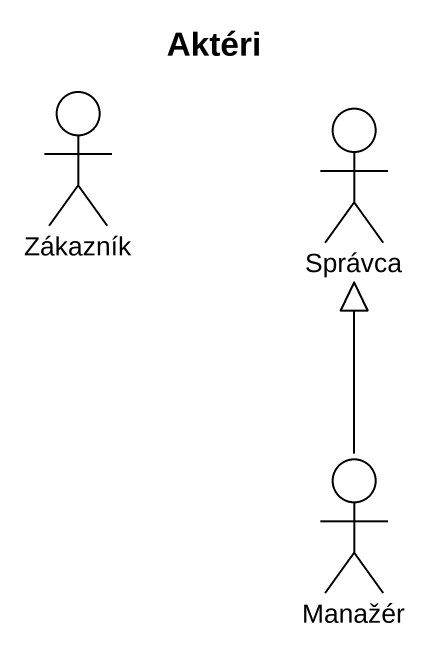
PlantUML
@startuml
title Aktéri
actor Zákazník
actor Správca
actor Manažér
Manažér -up-|> Správca
@enduml
